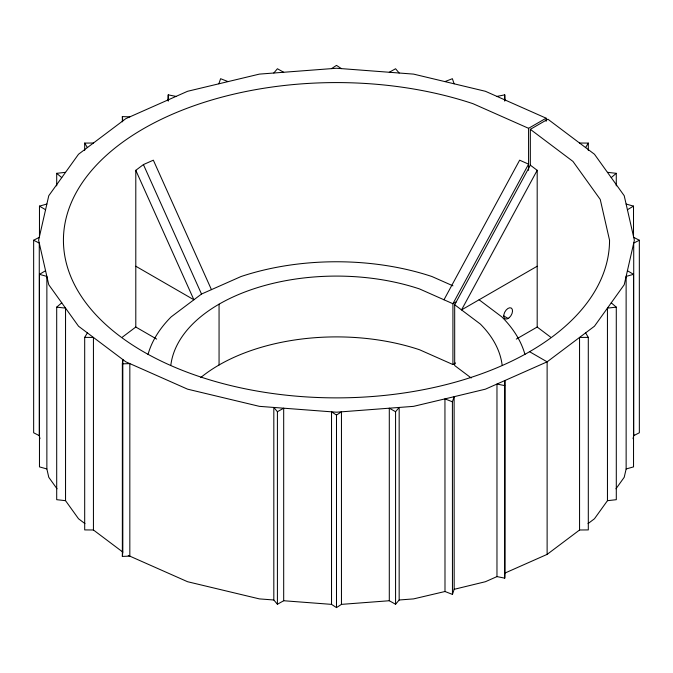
<?xml version="1.0" encoding="UTF-8"?>
<svg xmlns="http://www.w3.org/2000/svg" width="673" height="673" viewBox="0 0 673 673"><rect width="100%" height="100%" fill="white"/><g stroke="black" fill="none" stroke-linecap="round" stroke-linejoin="round"><path stroke-width="1.01" d="M122.351 556.411L122.814 552.087L122.814 359.542L122.351 363.866L122.351 556.411L129.83 556.142L129.83 363.597L122.351 363.866M277.411 604.253L273.818 599.988L273.818 407.443L277.411 411.716L277.411 604.253L283.686 600.737L331.528 604.371L336.492 607.61L341.455 604.371L389.297 600.737L395.573 604.253L399.165 599.988L399.165 407.443L395.573 411.716L395.573 604.253M331.528 604.371L331.528 411.826L336.492 415.073L336.492 607.61M389.297 600.737L389.297 408.191L395.573 411.716M399.165 599.988L413.584 598.894L444.996 591.508L452.458 594.41L454.174 589.312L485.426 581.716L496.968 576.601L496.968 384.047L547.124 361.838L594.461 326.22L624.216 284.738L634.37 240.227L624.216 195.717L594.461 154.243L547.881 119.197L530.332 129.334L530.332 165.154L454.679 304.751L454.679 365.557L471.218 377.99M546.131 121.325L546.131 118.187L528.574 128.316L528.574 170.395M496.968 576.601L504.742 578.149L504.868 573.102L547.124 554.384L547.124 361.838L529.567 351.701M168.115 99.907L168.242 94.851L176.006 96.407M504.742 578.149L504.868 380.556L504.868 573.102M633.932 434.716L633.032 438.712M626.142 468.963L633.537 466.885L633.52 274.34L626.126 276.41L626.142 468.963L624.216 477.283L615.972 488.8M218.885 83.797L220.601 78.699L228.063 81.61M452.458 594.41L452.407 401.789L454.124 396.691L485.426 389.162L496.968 384.047L504.742 385.604M443.987 299.779L519.64 160.182L528.574 164.145L452.921 303.733L452.921 364.539L419.523 349.741A166.063 95.877 0 0 0 200.697 377.587M530.332 165.154L537.189 170.311L461.535 309.908L537.189 266.23M122.814 552.087L93.438 529.988L84.689 529.912L84.689 337.366L87.381 332.883M585.603 147.58L588.295 143.088L579.546 143.021M607.458 500.678L616.3 499.694L616.283 307.14L607.441 308.125L607.458 500.678L594.461 518.765L588.034 523.619M273.818 73.012L277.411 68.747L283.686 72.263M84.966 523.611L78.522 518.765L65.542 500.67L56.7 499.686L56.7 307.14L61.748 302.833M611.235 177.63L616.275 173.323L616.275 185.874M122.478 337.055L135.795 327.036L135.795 170.311L143.416 164.582L153.343 160.182L211.44 289.642M452.946 285.832L431.931 276.527A190.888 110.212 0 0 0 241.043 276.527L201.513 294.042L171.178 316.865A190.888 110.212 0 0 0 148.01 354.511M547.124 554.384L579.562 529.996L588.311 529.92L588.295 337.366L585.611 332.883M331.528 68.629L336.492 65.39L341.455 68.629M336.492 415.073L341.455 411.826L341.455 604.371M57.02 488.8L48.767 477.283L46.866 468.955L39.471 466.885L39.471 274.34L45.571 270.714M627.413 209.74L633.512 206.123L633.512 237.51M456.437 301.706L452.921 303.733L419.523 288.936A166.063 95.877 0 0 0 170.866 364.976M452.921 364.539L455.554 363.016M516.309 339.091L537.189 327.036L537.189 170.311M389.297 72.263L395.573 68.747L399.165 73.012M277.411 411.716L283.686 408.191L283.686 600.737M39.968 438.712L39.27 435.641L33.65 432.773L33.65 240.227L39.27 237.367M639.333 240.227L633.714 243.096L633.73 435.641L639.35 432.773L639.333 240.227L633.714 237.359M444.92 81.61L452.382 78.699L454.098 83.797M39.471 237.51L39.471 206.123L46.866 204.045M496.968 96.407L504.742 94.851L504.868 99.907M56.7 185.874L56.7 173.323L65.542 172.33M84.689 150.416L84.689 143.088L93.438 143.021M588.295 337.366L579.546 337.442L579.562 529.996M84.689 337.366L93.438 337.442L93.438 529.988M122.351 121.83L122.351 116.597L129.83 116.866M273.818 599.988L259.391 598.894L187.557 581.716L128.24 555.435M607.441 172.33L616.275 173.323M56.7 307.14L65.542 308.125L65.542 500.67M626.117 204.045L633.512 206.123M39.471 274.34L46.866 276.41L46.866 468.955M452.407 401.789L444.946 398.879L413.584 406.349L336.492 412.204L259.391 406.349L187.557 389.162L125.859 361.838L78.522 326.22L48.767 284.738L38.613 240.227L48.767 195.717L78.522 154.243L125.859 118.625L187.557 91.292L259.391 74.114L336.492 68.251L413.584 74.114L485.426 91.292L546.131 118.187M528.574 128.316L473.018 103.701A273.053 157.642 0 0 0 79.902 186.312A273.053 157.642 0 0 0 289.079 395.48A273.053 157.642 0 0 0 609.545 240.227L600.24 199.427L572.959 161.411L530.332 129.334M33.65 240.227L39.27 243.096L39.27 435.641M503.749 315.94L508.14 318.472M135.795 266.23L193.891 299.779L135.795 170.311M135.795 327.036L156.674 339.091M627.421 270.714L633.52 274.34M39.471 206.123L45.571 209.74M537.189 327.036L550.497 337.055M479.092 299.779L501.806 316.865A190.888 110.212 0 0 1 524.965 354.511M454.679 304.751L480.312 324.033A166.063 95.877 0 0 1 502.117 364.976M611.244 302.833L616.283 307.14M56.7 173.323L61.748 177.63M84.689 143.088L87.381 147.58M143.416 164.582L201.513 294.042M122.351 116.597L122.814 120.921M454.174 589.312L454.124 396.691L444.946 398.879L444.996 591.508M588.295 143.088L588.295 150.416M504.742 94.851L504.742 101.135M219.061 304.179L219.061 364.976M168.242 94.851L168.242 101.135M509.276 317.648A6.208 3.584 -60 0 0 511.244 308.032A6.208 3.584 -60 0 0 503.9 314.543A6.208 3.584 -60 0 0 509.276 317.648"/></g></svg>
